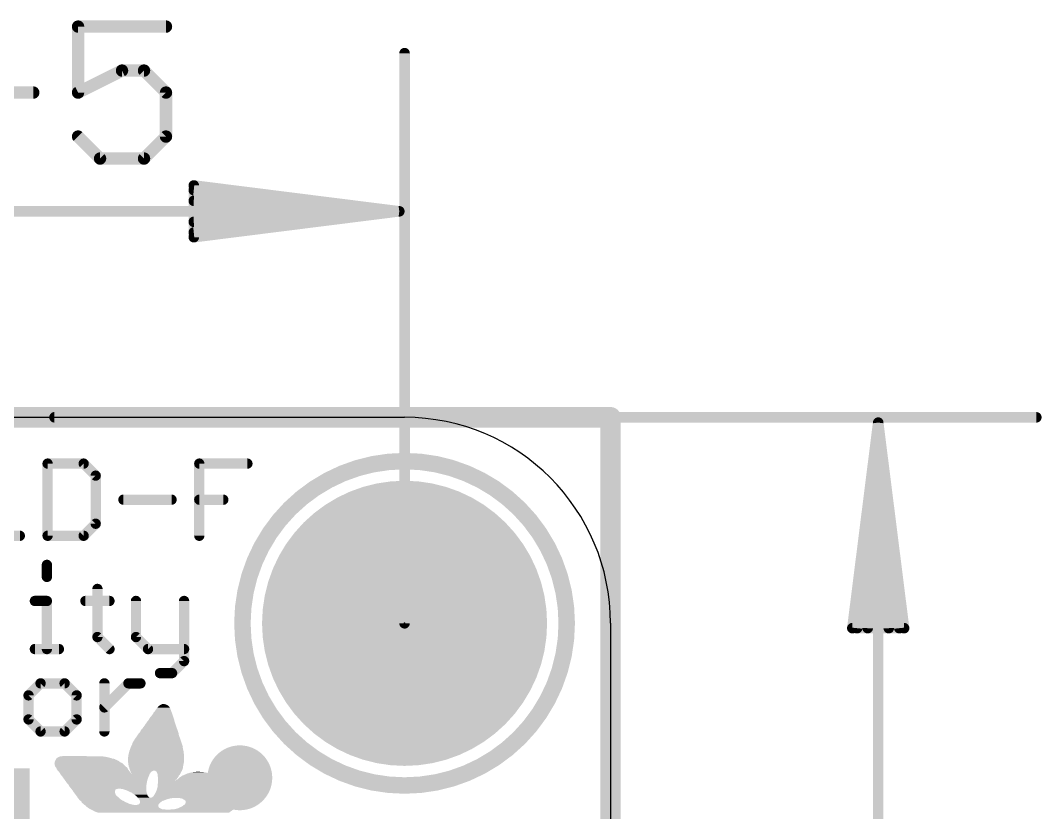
# Model space of a CAD drawing. Extents: x -4.8 to 21.8, y -5.6 to 26.6.
# Drawn here: x 9.23 to 21.83, y 12.91 to 22.67 of the extents above; entities that cross this region are included whole.
import ezdxf

# ---------------------------------------------------------------- set-up
doc = ezdxf.new("R2010")
doc.units = 0
for name, color, linetype in [('1', 12, 'CONTINUOUS'), ('16', 132, 'CONTINUOUS'), ('17', 110, 'CONTINUOUS'), ('18', 110, 'CONTINUOUS'), ('20', 53, 'CONTINUOUS'), ('21', 40, 'CONTINUOUS'), ('23', 40, 'CONTINUOUS'), ('47', 253, 'CONTINUOUS')]:
    doc.layers.add(name, color=color, linetype=linetype)

# ---------------------------------------------------------------- blocks, each defined once
blk = doc.blocks.new('RECT')
blk.add_solid([(-0.5, -0.5), (0.5, -0.5), (-0.5, 0.5), (0.5, 0.5)])
blk = doc.blocks.new('ROUNDP')
at = {"const_width": 0.5}
blk.add_lwpolyline([(0, -0.25, 1), (0, 0.25, 1), (0, -0.25)], format="xyb", dxfattribs=at)
blk = doc.blocks.new('ROUNDV')
at = {"const_width": 0.5}
blk.add_lwpolyline([(0, -0.25, 1), (0, 0.25, 1), (0, -0.25)], format="xyb", dxfattribs=at)

msp = doc.modelspace()

# ---------------------------------------------------------------- linework, layer by layer
at = {"layer": '1', "const_width": 0.254}
for points in [[(0, 17.78), (16.51, 17.78)], [(16.51, 17.78), (16.51, 0)]]:
    msp.add_lwpolyline(points, dxfattribs=at)
at = {"layer": '1', "const_width": 0.127}
for points in [[(16.5735, 17.78, 1), (16.4465, 17.78)], [(16.51, 17.7165, 1), (16.51, 17.8435)]]:
    msp.add_lwpolyline(points, format="xyb", dxfattribs=at)
at = {"layer": '16', "const_width": 0.254}
for points in [[(0, 17.78), (16.51, 17.78)], [(16.51, 17.78), (16.51, 0)]]:
    msp.add_lwpolyline(points, dxfattribs=at)
at = {"layer": '16', "const_width": 0.127}
for points in [[(16.5735, 17.78, 1), (16.4465, 17.78)], [(16.51, 17.7165, 1), (16.51, 17.8435)]]:
    msp.add_lwpolyline(points, format="xyb", dxfattribs=at)
at = {"layer": '20'}
for p, q in [((2.54, 17.78), (13.97, 17.78)), ((16.51, 15.24), (16.51, 2.54))]:
    msp.add_line(p, q, dxfattribs=at)
msp.add_arc((13.97, 15.24), 2.54, 0, 90, dxfattribs=at)
at = {"layer": '21'}
for points, const_width in [([(9.5988, 17.2093, 1), (9.5353, 17.2093)], 0.0635), ([(9.5671, 17.241, 1), (9.5671, 17.1775)], 0.0635), ([(10.0344, 17.2317, 1), (9.9895, 17.1868)], 0.0635), ([(10.012, 17.1775, 1), (10.012, 17.241)], 0.0635), ([(11.4699, 17.2093, 1), (11.4064, 17.2093)], 0.0635), ([(11.4381, 17.241, 1), (11.4381, 17.1775)], 0.0635), ([(13.97, 13.24, 1), (13.97, 17.24, 1), (13.97, 13.24)], 0.2032), ([(12.0313, 17.1775, 1), (12.0313, 17.241)], 0.0635), ([(10.192, 17.061, 1), (10.1285, 17.061)], 0.0635), ([(10.1378, 17.0385, 1), (10.1827, 17.0834)], 0.0635), ([(10.5026, 16.7961, 1), (10.5026, 16.7326)], 0.0635), ([(11.0958, 16.7326, 1), (11.0958, 16.7961)], 0.0635), ([(11.4381, 16.7961, 1), (11.4381, 16.7326)], 0.0635), ([(11.7347, 16.7326, 1), (11.7347, 16.7961)], 0.0635), ([(10.1827, 16.4453, 1), (10.1378, 16.4902)], 0.0635), ([(9.2247, 16.2878, 1), (9.2247, 16.3513)], 0.0635), ([(9.5671, 16.3513, 1), (9.5671, 16.2878)], 0.0635), ([(9.9895, 16.342, 1), (10.0344, 16.297)], 0.0635), ([(10.012, 16.2878, 1), (10.012, 16.3513)], 0.0635), ([(10.1285, 16.4678, 1), (10.192, 16.4678)], 0.0635), ([(9.5353, 16.3195, 1), (9.5988, 16.3195)], 0.0635), ([(11.4064, 16.3195, 1), (11.4699, 16.3195)], 0.0635), ([(9.59, 15.9606, 1), (9.5265, 15.9606)], 0.0635), ([(9.5265, 15.8123, 1), (9.59, 15.8123)], 0.0635), ([(10.2137, 15.664, 1), (10.1502, 15.664)], 0.0635), ([(9.4099, 15.5474, 1), (9.4099, 15.4839)], 0.0635), ([(9.59, 15.5157, 1), (9.5265, 15.5157)], 0.0635), ([(9.5582, 15.4839, 1), (9.5582, 15.5474)], 0.0635), ([(10.0336, 15.5474, 1), (10.0336, 15.4839)], 0.0635), ([(10.3302, 15.4839, 1), (10.3302, 15.5474)], 0.0635), ([(10.689, 15.5157, 1), (10.6255, 15.5157)], 0.0635), ([(11.2822, 15.5157, 1), (11.2187, 15.5157)], 0.0635), ([(10.2044, 15.0932, 1), (10.1595, 15.0483)], 0.0635), ([(10.6797, 15.0932, 1), (10.6348, 15.0483)], 0.0635), ([(10.1502, 15.0708, 1), (10.2137, 15.0708)], 0.0635), ([(10.6255, 15.0708, 1), (10.689, 15.0708)], 0.0635), ([(9.4099, 14.9543, 1), (9.4099, 14.8908)], 0.0635), ([(9.5265, 14.9225, 1), (9.59, 14.9225)], 0.0635), ([(9.7065, 14.8908, 1), (9.7065, 14.9543)], 0.0635), ([(10.3077, 14.9, 1), (10.3527, 14.945)], 0.0635), ([(10.8056, 14.9543, 1), (10.8056, 14.8908)], 0.0635), ([(10.7831, 14.9, 1), (10.828, 14.945)], 0.0635), ([(11.2505, 14.8908, 1), (11.2505, 14.9543)], 0.0635), ([(11.2187, 14.7742, 1), (11.2822, 14.7742)], 0.0635), ([(11.2729, 14.7518, 1), (11.228, 14.7967)], 0.0635), ([(10.9539, 14.6577, 1), (10.9539, 14.5942)], 0.0635), ([(11.0797, 14.6484, 1), (11.1246, 14.6035)], 0.0635), ([(11.1022, 14.5942, 1), (11.1022, 14.6577)], 0.0635), ([(9.4803, 14.5314, 1), (9.4803, 14.4679)], 0.0635), ([(9.5027, 14.4772, 1), (9.4578, 14.5221)], 0.0635), ([(9.7993, 14.5221, 1), (9.7544, 14.4772)], 0.0635), ([(9.7769, 14.4679, 1), (9.7769, 14.5314)], 0.0635), ([(10.2992, 14.4997, 1), (10.2357, 14.4997)], 0.0635), ([(10.5641, 14.5314, 1), (10.5641, 14.4679)], 0.0635), ([(10.5865, 14.4772, 1), (10.5416, 14.5221)], 0.0635), ([(10.7124, 14.4679, 1), (10.7124, 14.5314)], 0.0635), ([(9.3637, 14.3514, 1), (9.3002, 14.3514)], 0.0635), ([(9.3095, 14.3738, 1), (9.3544, 14.3289)], 0.0635), ([(9.9569, 14.3514, 1), (9.8934, 14.3514)], 0.0635), ([(9.9027, 14.3289, 1), (9.9476, 14.3738)], 0.0635), ([(10.245, 14.2255, 1), (10.2899, 14.1806)], 0.0635), ([(9.3544, 14.0772, 1), (9.3095, 14.0323)], 0.0635), ([(9.9476, 14.0323, 1), (9.9027, 14.0772)], 0.0635), ([(9.3002, 14.0548, 1), (9.3637, 14.0548)], 0.0635), ([(9.8934, 14.0548, 1), (9.9569, 14.0548)], 0.0635), ([(9.4803, 13.9383, 1), (9.4803, 13.8748)], 0.0635), ([(9.4578, 13.884, 1), (9.5027, 13.929)], 0.0635), ([(9.7544, 13.929, 1), (9.7993, 13.884)], 0.0635), ([(9.7769, 13.8748, 1), (9.7769, 13.9383)], 0.0635), ([(10.2357, 13.9065, 1), (10.2992, 13.9065)], 0.0635)]:
    msp.add_lwpolyline(points, format="xyb", dxfattribs=dict(at, const_width=const_width))
at = {"layer": '21', "const_width": 0.127}
for points in [[(9.5671, 17.2093), (9.5671, 16.3195)], [(10.012, 17.2093), (9.5671, 17.2093)], [(10.1603, 17.061), (10.012, 17.2093)], [(11.4381, 16.3195), (11.4381, 17.2093)], [(11.4381, 17.2093), (12.0313, 17.2093)], [(10.1603, 16.4678), (10.1603, 17.061)], [(10.5026, 16.7644), (11.0958, 16.7644)], [(11.4381, 16.7644), (11.7347, 16.7644)], [(10.012, 16.3195), (10.1603, 16.4678)], [(8.6316, 16.3195), (9.2247, 16.3195)], [(9.5671, 16.3195), (10.012, 16.3195)], [(9.5582, 15.9606), (9.5582, 15.8123)], [(10.1819, 15.664), (10.1819, 15.0708)], [(9.4099, 15.5157), (9.5582, 15.5157)], [(9.5582, 15.5157), (9.5582, 14.9225)], [(10.0336, 15.5157), (10.3302, 15.5157)], [(10.6573, 15.5157), (10.6573, 15.0708)], [(11.2505, 15.5157), (11.2505, 14.7742)], [(10.1819, 15.0708), (10.3302, 14.9225)], [(10.6573, 15.0708), (10.8056, 14.9225)], [(9.4099, 14.9225), (9.7065, 14.9225)], [(10.8056, 14.9225), (11.2505, 14.9225)], [(11.2505, 14.7742), (11.1022, 14.6259)], [(11.1022, 14.6259), (10.9539, 14.6259)], [(9.4803, 14.4997), (9.332, 14.3514)], [(9.7769, 14.4997), (9.4803, 14.4997)], [(9.9252, 14.3514), (9.7769, 14.4997)], [(10.2675, 13.9065), (10.2675, 14.4997)], [(10.2675, 14.2031), (10.5641, 14.4997)], [(10.5641, 14.4997), (10.7124, 14.4997)], [(9.332, 14.3514), (9.332, 14.0548)], [(9.9252, 14.0548), (9.9252, 14.3514)], [(9.332, 14.0548), (9.4803, 13.9065)], [(9.7769, 13.9065), (9.9252, 14.0548)], [(9.4803, 13.9065), (9.7769, 13.9065)]]:
    msp.add_lwpolyline(points, dxfattribs=at)
at = {"layer": '23'}
msp.add_point((13.97, 15.24), dxfattribs=at)
at = {"layer": '47'}
for points, const_width in [([(11.0274, 22.5977), (9.9427, 22.5977)], 0.1524), ([(9.9427, 22.5977), (9.9427, 21.7842)], 0.1524), ([(13.97, 15.24), (13.97, 22.27)], 0.13), ([(9.9427, 21.7842), (10.485, 22.0554)], 0.1524), ([(10.485, 22.0554), (10.7562, 22.0554)], 0.1524), ([(10.7562, 22.0554), (11.0274, 21.7842)], 0.1524), ([(8.3055, 21.7842), (9.3902, 21.7842)], 0.1524), ([(11.0274, 21.7842), (11.0274, 21.2419)], 0.1524), ([(10.2139, 20.9707), (9.9427, 21.2419)], 0.1524), ([(11.0274, 21.2419), (10.7562, 20.9707)], 0.1524), ([(10.7562, 20.9707), (10.2139, 20.9707)], 0.1524), ([(13.905, 20.32), (11.37, 20.6392)], 0.13), ([(11.37, 20.6392), (11.37, 20.0008)], 0.13), ([(13.905, 20.32), (11.37, 20.58)], 0.13), ([(13.905, 20.32), (11.37, 20.45)], 0.13), ([(2.605, 20.32), (13.905, 20.32)], 0.13), ([(11.37, 20.0008), (13.905, 20.32)], 0.13), ([(11.37, 20.19), (13.905, 20.32)], 0.13), ([(11.37, 20.06), (13.905, 20.32)], 0.13), ([(9.652, 17.78), (21.762, 17.78)], 0.13), ([(19.812, 17.715), (19.4928, 15.18)], 0.13), ([(19.812, 17.715), (19.552, 15.18)], 0.13), ([(19.812, 17.715), (19.682, 15.18)], 0.13), ([(19.812, 17.715), (19.812, 0.065)], 0.13), ([(20.1312, 15.18), (19.812, 17.715)], 0.13), ([(19.942, 15.18), (19.812, 17.715)], 0.13), ([(20.072, 15.18), (19.812, 17.715)], 0.13), ([(19.4928, 15.18), (20.1312, 15.18)], 0.13)]:
    msp.add_lwpolyline(points, dxfattribs=dict(at, const_width=const_width))
for points, const_width in [([(9.9427, 22.6358, 1), (9.9427, 22.5596)], 0.0762), ([(9.9808, 22.5977, 1), (9.9046, 22.5977)], 0.0762), ([(11.0274, 22.5596, 1), (11.0274, 22.6358)], 0.0762), ([(14.0025, 22.27, 1), (13.9375, 22.27)], 0.065), ([(10.485, 22.0935, 1), (10.485, 22.0173)], 0.0762), ([(10.5021, 22.0213, 1), (10.468, 22.0894)], 0.0762), ([(10.7831, 22.0823, 1), (10.7293, 22.0284)], 0.0762), ([(10.7562, 22.0173, 1), (10.7562, 22.0935)], 0.0762), ([(9.3902, 21.7461, 1), (9.3902, 21.8223)], 0.0762), ([(9.9257, 21.8183, 1), (9.9597, 21.7501)], 0.0762), ([(9.9046, 21.7842, 1), (9.9808, 21.7842)], 0.0762), ([(11.0655, 21.7842, 1), (10.9893, 21.7842)], 0.0762), ([(11.0004, 21.7573, 1), (11.0543, 21.8111)], 0.0762), ([(9.9696, 21.2688, 1), (9.9158, 21.2149)], 0.0762), ([(11.0543, 21.2149, 1), (11.0004, 21.2688)], 0.0762), ([(10.9893, 21.2419, 1), (11.0655, 21.2419)], 0.0762), ([(10.2139, 21.0088, 1), (10.2139, 20.9326)], 0.0762), ([(10.1869, 20.9438, 1), (10.2408, 20.9976)], 0.0762), ([(10.7293, 20.9976, 1), (10.7831, 20.9438)], 0.0762), ([(10.7562, 20.9326, 1), (10.7562, 21.0088)], 0.0762), ([(11.3741, 20.6715, 1), (11.3659, 20.607)], 0.065), ([(11.4025, 20.6392, 1), (11.3375, 20.6392)], 0.065), ([(11.3733, 20.6123, 1), (11.3667, 20.5477)], 0.065), ([(11.3717, 20.4825, 1), (11.3683, 20.4175)], 0.065), ([(13.9091, 20.2878, 1), (13.9009, 20.3522)], 0.065), ([(13.9009, 20.2878, 1), (13.9091, 20.3522)], 0.065), ([(13.9083, 20.2877, 1), (13.9017, 20.3523)], 0.065), ([(13.9017, 20.2877, 1), (13.9083, 20.3523)], 0.065), ([(13.9033, 20.2875, 1), (13.9067, 20.3525)], 0.065), ([(13.9067, 20.2875, 1), (13.9033, 20.3525)], 0.065), ([(13.905, 20.2875, 1), (13.905, 20.3525)], 0.065), ([(11.3683, 20.2225, 1), (11.3717, 20.1575)], 0.065), ([(11.3667, 20.0923, 1), (11.3733, 20.0277)], 0.065), ([(11.3659, 20.033, 1), (11.3741, 19.9685)], 0.065), ([(11.3375, 20.0008, 1), (11.4025, 20.0008)], 0.065), ([(9.652, 17.8125, 1), (9.652, 17.7475)], 0.065), ([(19.8445, 17.715, 1), (19.7795, 17.715)], 0.065), ([(19.8442, 17.7191, 1), (19.7798, 17.7109)], 0.065), ([(19.8445, 17.7133, 1), (19.7795, 17.7167)], 0.065), ([(19.8445, 17.7167, 1), (19.7795, 17.7133)], 0.065), ([(19.8443, 17.7183, 1), (19.7797, 17.7117)], 0.065), ([(19.8443, 17.7117, 1), (19.7797, 17.7183)], 0.065), ([(19.8442, 17.7109, 1), (19.7798, 17.7191)], 0.065), ([(21.762, 17.7475, 1), (21.762, 17.8125)], 0.065), ([(13.9375, 15.24, 1), (14.0025, 15.24)], 0.065), ([(19.4928, 15.2125, 1), (19.4928, 15.1475)], 0.065), ([(20.1312, 15.1475, 1), (20.1312, 15.2125)], 0.065), ([(19.4605, 15.1841, 1), (19.525, 15.1759)], 0.065), ([(19.5197, 15.1833, 1), (19.5843, 15.1767)], 0.065), ([(19.6495, 15.1817, 1), (19.7145, 15.1783)], 0.065), ([(19.9095, 15.1783, 1), (19.9745, 15.1817)], 0.065), ([(20.0397, 15.1767, 1), (20.1043, 15.1833)], 0.065), ([(20.099, 15.1759, 1), (20.1635, 15.1841)], 0.065)]:
    msp.add_lwpolyline(points, format="xyb", dxfattribs=dict(at, const_width=const_width))

# ---------------------------------------------------------------- block references
at = {"layer": '1', "xscale": 1.3, "yscale": 1.5, "rotation": 180}
msp.add_blockref('RECT', (8.697, 12.7), dxfattribs=at)
at = {"layer": '17', "xscale": 3.516, "yscale": 3.516}
msp.add_blockref('ROUNDP', (13.97, 15.24), dxfattribs=at)
msp.add_blockref('ROUNDP', (13.97, 15.24), dxfattribs=at)
at = {"layer": '18', "xscale": 0.8001, "yscale": 0.8001}
msp.add_blockref('ROUNDV', (11.938, 13.335), dxfattribs=at)
msp.add_blockref('ROUNDV', (11.938, 13.335), dxfattribs=at)
at = {"layer": '21'}
for p, xscale, yscale in [((10.9988, 14.2342), 0.0762, 0.0038), ((10.9989, 14.238), 0.0609, 0.0038), ((10.9951, 14.2418), 0.0305, 0.0038), ((10.9817, 14.1084), 0.2552, 0.0038), ((10.9836, 14.1122), 0.2514, 0.0038), ((10.9836, 14.1199), 0.2438, 0.0038), ((10.9836, 14.1161), 0.2438, 0.0039), ((10.9855, 14.1237), 0.24, 0.0038), ((10.9855, 14.1275), 0.2324, 0.0038), ((10.9874, 14.1351), 0.2286, 0.0038), ((10.9874, 14.1313), 0.2286, 0.0038), ((10.9874, 14.1389), 0.221, 0.0038), ((10.9893, 14.1465), 0.2172, 0.0038), ((10.9893, 14.1427), 0.2172, 0.0038), ((10.9893, 14.1503), 0.2096, 0.0038), ((10.9912, 14.1542), 0.2058, 0.0039), ((10.9931, 14.158), 0.2019, 0.0038), ((10.9913, 14.1618), 0.1981, 0.0038), ((10.9931, 14.1656), 0.1943, 0.0038), ((10.9931, 14.1732), 0.1867, 0.0038), ((10.9951, 14.1694), 0.1905, 0.0038), ((10.9951, 14.177), 0.1829, 0.0038), ((10.9951, 14.1808), 0.1753, 0.0038), ((10.997, 14.1884), 0.1715, 0.0038), ((10.997, 14.1846), 0.1715, 0.0038), ((10.9969, 14.1923), 0.1638, 0.0039), ((10.9988, 14.1961), 0.16, 0.0038), ((10.9988, 14.1999), 0.1524, 0.0038), ((10.9988, 14.2075), 0.1448, 0.0038), ((10.9988, 14.2037), 0.1448, 0.0038), ((10.9989, 14.2113), 0.1371, 0.0038), ((10.9989, 14.2151), 0.1295, 0.0038), ((10.9989, 14.2189), 0.1219, 0.0038), ((10.9989, 14.2227), 0.1143, 0.0038), ((11.0008, 14.2265), 0.1029, 0.0038), ((10.9989, 14.2304), 0.0915, 0.0039), ((10.9569, 13.9789), 0.3886, 0.0038), ((10.9569, 13.9865), 0.381, 0.0038), ((10.9569, 13.9827), 0.381, 0.0038), ((10.9588, 13.9903), 0.3772, 0.0038), ((10.9588, 13.9979), 0.3696, 0.0038), ((10.9607, 13.9941), 0.3734, 0.0038), ((10.9608, 14.0018), 0.3657, 0.0039), ((10.9627, 14.0056), 0.3619, 0.0038), ((10.9627, 14.0132), 0.3543, 0.0038), ((10.9627, 14.0094), 0.3543, 0.0038), ((10.9646, 14.017), 0.3505, 0.0038), ((10.9646, 14.0246), 0.3429, 0.0038), ((10.9646, 14.0208), 0.3429, 0.0038), ((10.9665, 14.0284), 0.3391, 0.0038), ((10.9665, 14.0322), 0.3315, 0.0038), ((10.9684, 14.0399), 0.3277, 0.0039), ((10.9684, 14.036), 0.3277, 0.0038), ((10.9684, 14.0437), 0.3201, 0.0038), ((10.9703, 14.0513), 0.3163, 0.0038), ((10.9703, 14.0475), 0.3163, 0.0038), ((10.9703, 14.0551), 0.3086, 0.0038), ((10.9722, 14.0589), 0.3048, 0.0038), ((10.9722, 14.0665), 0.2972, 0.0038), ((10.9741, 14.0627), 0.301, 0.0038), ((10.9741, 14.0703), 0.2934, 0.0038), ((10.976, 14.0741), 0.2896, 0.0038), ((10.9741, 14.078), 0.2857, 0.0039), ((10.976, 14.0818), 0.2819, 0.0038), ((10.9779, 14.0856), 0.2781, 0.0038), ((10.9779, 14.0932), 0.2705, 0.0038), ((10.9779, 14.0894), 0.2705, 0.0038), ((10.9798, 14.097), 0.2667, 0.0038), ((10.9798, 14.1046), 0.2591, 0.0038), ((10.9817, 14.1008), 0.2629, 0.0038), ((10.9303, 13.8532), 0.5181, 0.0038), ((10.9322, 13.857), 0.5143, 0.0038), ((10.9322, 13.8646), 0.5067, 0.0038), ((10.9341, 13.8608), 0.5105, 0.0038), ((10.9341, 13.8684), 0.5029, 0.0038), ((10.9341, 13.876), 0.4953, 0.0038), ((10.936, 13.8722), 0.4991, 0.0038), ((10.936, 13.8798), 0.4915, 0.0038), ((10.9379, 13.8836), 0.4877, 0.0038), ((10.9379, 13.8913), 0.4801, 0.0038), ((10.9379, 13.8875), 0.4801, 0.0039), ((10.9398, 13.8951), 0.4762, 0.0038), ((10.9398, 13.9027), 0.4686, 0.0038), ((10.9417, 13.8989), 0.4724, 0.0038), ((10.9417, 13.9065), 0.4648, 0.0038), ((10.9436, 13.9103), 0.461, 0.0038), ((10.9436, 13.9179), 0.4534, 0.0038), ((10.9436, 13.9141), 0.4534, 0.0038), ((10.9455, 13.9217), 0.4496, 0.0038), ((10.9455, 13.9294), 0.442, 0.0038), ((10.9455, 13.9256), 0.442, 0.0039), ((10.9474, 13.9332), 0.4382, 0.0038), ((10.9474, 13.937), 0.4306, 0.0038), ((10.9493, 13.9446), 0.4268, 0.0038), ((10.9493, 13.9408), 0.4268, 0.0038), ((10.9494, 13.9484), 0.4191, 0.0038), ((10.9512, 13.956), 0.4153, 0.0038), ((10.9512, 13.9522), 0.4153, 0.0038), ((10.9512, 13.9598), 0.4076, 0.0038), ((10.9531, 13.9637), 0.4038, 0.0039), ((10.9531, 13.9713), 0.3962, 0.0038), ((10.955, 13.9675), 0.4, 0.0038), ((10.955, 13.9751), 0.3924, 0.0038), ((10.915, 13.7312), 0.6324, 0.0038), ((10.915, 13.7274), 0.6324, 0.0038), ((10.915, 13.7389), 0.6248, 0.0038), ((10.915, 13.7351), 0.6248, 0.0039), ((10.915, 13.7465), 0.6172, 0.0038), ((10.9169, 13.7427), 0.621, 0.0038), ((10.9169, 13.7541), 0.6134, 0.0038), ((10.9169, 13.7503), 0.6134, 0.0038), ((10.9169, 13.7617), 0.6058, 0.0038), ((10.9169, 13.7579), 0.6058, 0.0038), ((10.9169, 13.7693), 0.5982, 0.0038), ((10.9188, 13.7655), 0.602, 0.0038), ((10.9188, 13.777), 0.5944, 0.0038), ((10.9188, 13.7732), 0.5944, 0.0039), ((10.9189, 13.7846), 0.5867, 0.0038), ((10.9189, 13.7808), 0.5867, 0.0038), ((10.9207, 13.7922), 0.5829, 0.0038), ((10.9207, 13.7884), 0.5829, 0.0038), ((10.9207, 13.796), 0.5753, 0.0038), ((10.9227, 13.8036), 0.5715, 0.0038), ((10.9227, 13.7998), 0.5715, 0.0038), ((10.9227, 13.8113), 0.5639, 0.0039), ((10.9227, 13.8074), 0.5639, 0.0038), ((10.9245, 13.8151), 0.5601, 0.0038), ((10.9245, 13.8227), 0.5525, 0.0038), ((10.9245, 13.8189), 0.5525, 0.0038), ((10.9265, 13.8265), 0.5487, 0.0038), ((10.9265, 13.8341), 0.5411, 0.0038), ((10.9265, 13.8303), 0.5411, 0.0038), ((10.9284, 13.8379), 0.5373, 0.0038), ((10.9284, 13.8417), 0.5295, 0.0038), ((10.9303, 13.8494), 0.5257, 0.0039), ((10.9303, 13.8455), 0.5257, 0.0038), ((9.8997, 13.6017), 0.3009, 0.0038), ((10.9074, 13.6169), 0.6858, 0.0038), ((10.9074, 13.6131), 0.6858, 0.0038), ((10.9074, 13.6093), 0.6858, 0.0038), ((10.9074, 13.6055), 0.6858, 0.0038), ((10.9074, 13.6017), 0.6858, 0.0038), ((10.9074, 13.636), 0.6782, 0.0038), ((10.9093, 13.6322), 0.682, 0.0038), ((10.9093, 13.6284), 0.682, 0.0038), ((10.9093, 13.6246), 0.682, 0.0038), ((10.9093, 13.6208), 0.682, 0.0039), ((10.9093, 13.6512), 0.6744, 0.0038), ((10.9093, 13.6474), 0.6744, 0.0038), ((10.9093, 13.6436), 0.6744, 0.0038), ((10.9093, 13.6398), 0.6744, 0.0038), ((10.9093, 13.6665), 0.6668, 0.0038), ((10.9112, 13.6627), 0.6706, 0.0038), ((10.9112, 13.6589), 0.6706, 0.0039), ((10.9112, 13.655), 0.6706, 0.0038), ((10.9112, 13.6779), 0.663, 0.0038), ((10.9112, 13.6741), 0.663, 0.0038), ((10.9112, 13.6703), 0.663, 0.0038), ((10.9112, 13.6893), 0.6554, 0.0038), ((10.9112, 13.6855), 0.6554, 0.0038), ((10.9131, 13.6817), 0.6592, 0.0038), ((10.9131, 13.7008), 0.6515, 0.0038), ((10.9131, 13.697), 0.6515, 0.0039), ((10.9131, 13.6931), 0.6515, 0.0038), ((10.9131, 13.7122), 0.6439, 0.0038), ((10.9131, 13.7084), 0.6439, 0.0038), ((10.9131, 13.7046), 0.6439, 0.0038), ((10.9131, 13.7198), 0.6362, 0.0038), ((10.9151, 13.716), 0.6401, 0.0038), ((10.915, 13.7236), 0.6324, 0.0038), ((10.0711, 13.5103), 0.842, 0.0038), ((10.0654, 13.5217), 0.823, 0.0038), ((10.0673, 13.5179), 0.8268, 0.0038), ((10.0711, 13.5141), 0.8344, 0.0038), ((10.0749, 13.5065), 0.842, 0.0039), ((10.0768, 13.5026), 0.8458, 0.0038), ((10.0806, 13.4988), 0.8534, 0.0038), ((10.0559, 13.5331), 0.8039, 0.0038), ((10.0597, 13.5293), 0.8115, 0.0038), ((10.0616, 13.5255), 0.8153, 0.0038), ((10.0826, 13.495), 0.8573, 0.0038), ((10.0845, 13.4912), 0.8611, 0.0038), ((10.0521, 13.5407), 0.7887, 0.0038), ((10.054, 13.5369), 0.7925, 0.0038), ((10.0883, 13.4874), 0.8611, 0.0038), ((10.0902, 13.4836), 0.8649, 0.0038), ((10.0921, 13.4798), 0.8687, 0.0038), ((10.0425, 13.5522), 0.762, 0.0038), ((10.0463, 13.5484), 0.7696, 0.0038), ((10.0502, 13.5446), 0.7773, 0.0039), ((10.0959, 13.476), 0.8687, 0.0038), ((10.0406, 13.556), 0.7506, 0.0038), ((10.033, 13.5636), 0.7278, 0.0038), ((10.0368, 13.5598), 0.7354, 0.0038), ((10.0292, 13.5674), 0.7124, 0.0038), ((10.0197, 13.575), 0.6858, 0.0038), ((10.0254, 13.5712), 0.6972, 0.0038), ((10.0159, 13.5788), 0.6705, 0.0038), ((10.0121, 13.5827), 0.6477, 0.0039), ((10.0064, 13.5865), 0.6287, 0.0038), ((10.0025, 13.5903), 0.6058, 0.0038), ((9.9949, 13.5941), 0.5754, 0.0038), ((9.9873, 13.5979), 0.5372, 0.0038), ((10.9055, 13.5903), 0.6896, 0.0038), ((10.9055, 13.5865), 0.6896, 0.0038), ((10.9055, 13.5827), 0.6896, 0.0039), ((10.9055, 13.5788), 0.6896, 0.0038), ((10.9055, 13.575), 0.6896, 0.0038), ((10.9055, 13.5712), 0.6896, 0.0038), ((10.9055, 13.5674), 0.6896, 0.0038), ((10.9055, 13.5636), 0.6896, 0.0038), ((10.9055, 13.5598), 0.6896, 0.0038), ((10.9055, 13.556), 0.6896, 0.0038), ((10.9055, 13.5522), 0.6896, 0.0038), ((10.9055, 13.5484), 0.6896, 0.0038), ((10.9055, 13.5446), 0.6896, 0.0039), ((10.9055, 13.5407), 0.6896, 0.0038), ((10.9055, 13.5369), 0.6896, 0.0038), ((10.9055, 13.5331), 0.6896, 0.0038), ((10.9055, 13.5293), 0.6896, 0.0038), ((10.9055, 13.5255), 0.6896, 0.0038), ((10.9036, 13.5217), 0.6858, 0.0038), ((10.9074, 13.5979), 0.6858, 0.0038), ((10.9074, 13.5941), 0.6858, 0.0038), ((10.9055, 13.5179), 0.682, 0.0038), ((10.9055, 13.5141), 0.682, 0.0038), ((10.9055, 13.5103), 0.682, 0.0038), ((10.9055, 13.5065), 0.682, 0.0039), ((10.9055, 13.5026), 0.682, 0.0038), ((10.9036, 13.4988), 0.6782, 0.0038), ((10.9036, 13.495), 0.6782, 0.0038), ((10.9055, 13.4912), 0.6744, 0.0038), ((10.9055, 13.4874), 0.6744, 0.0038), ((10.9055, 13.4836), 0.6744, 0.0038), ((10.9036, 13.4798), 0.6706, 0.0038), ((10.9036, 13.476), 0.6706, 0.0038), ((10.0978, 13.4722), 0.8725, 0.0038), ((10.1016, 13.4684), 0.8725, 0.0039), ((10.1035, 13.4645), 0.8763, 0.0038), ((10.1073, 13.4607), 0.8763, 0.0038), ((10.1112, 13.4569), 0.8763, 0.0038), ((10.1112, 13.4531), 0.8763, 0.0038), ((10.115, 13.4493), 0.8763, 0.0038), ((10.1188, 13.4455), 0.8763, 0.0038), ((10.1207, 13.4417), 0.8801, 0.0038), ((10.1226, 13.4379), 0.8763, 0.0038), ((10.1264, 13.4341), 0.8763, 0.0038), ((10.1283, 13.4303), 0.8801, 0.0039), ((10.1321, 13.4264), 0.8801, 0.0038), ((10.134, 13.4226), 0.8763, 0.0038), ((10.1396, 13.415), 0.8801, 0.0038), ((10.1378, 13.4188), 0.8763, 0.0038), ((10.1416, 13.4112), 0.8763, 0.0038), ((10.1454, 13.4074), 0.8763, 0.0038), ((10.1493, 13.4036), 0.8763, 0.0038), ((10.1493, 13.3998), 0.8763, 0.0038), ((10.1531, 13.396), 0.8763, 0.0038), ((10.1569, 13.3922), 0.8763, 0.0039), ((10.1569, 13.3883), 0.8763, 0.0038), ((10.1607, 13.3845), 0.8763, 0.0038), ((10.2769, 13.3807), 1.1011, 0.0038), ((10.2769, 13.3769), 1.0935, 0.0038), ((10.2769, 13.3731), 1.0935, 0.0038), ((10.2769, 13.3693), 1.0859, 0.0038), ((10.2788, 13.3655), 1.0821, 0.0038), ((10.2788, 13.3617), 1.0745, 0.0038), ((10.2788, 13.3579), 1.0745, 0.0038), ((10.2787, 13.3541), 1.0668, 0.0039), ((10.2806, 13.3502), 1.0629, 0.0038), ((10.9055, 13.4722), 0.6668, 0.0038), ((10.9055, 13.4684), 0.6668, 0.0039), ((10.9036, 13.4645), 0.663, 0.0038), ((10.9055, 13.4607), 0.6592, 0.0038), ((10.9055, 13.4569), 0.6592, 0.0038), ((10.9055, 13.4531), 0.6592, 0.0038), ((10.9036, 13.4493), 0.6553, 0.0038), ((10.9055, 13.4455), 0.6515, 0.0038), ((10.9055, 13.4417), 0.6515, 0.0038), ((10.9036, 13.4379), 0.6477, 0.0038), ((10.9055, 13.4341), 0.6439, 0.0038), ((10.9036, 13.4303), 0.6401, 0.0039), ((10.9036, 13.4264), 0.6401, 0.0038), ((10.7264, 13.4226), 0.2781, 0.0038), ((10.7226, 13.4188), 0.2705, 0.0038), ((10.7226, 13.415), 0.2629, 0.0038), ((10.7207, 13.4112), 0.259, 0.0038), ((10.7188, 13.4074), 0.2552, 0.0038), ((10.7188, 13.4036), 0.2476, 0.0038), ((10.7169, 13.3998), 0.2438, 0.0038), ((10.715, 13.396), 0.24, 0.0038), ((10.7169, 13.3922), 0.2362, 0.0039), ((10.715, 13.3883), 0.2324, 0.0038), ((10.715, 13.3845), 0.2248, 0.0038), ((11.0598, 13.4226), 0.3276, 0.0038), ((11.0598, 13.4188), 0.32, 0.0038), ((11.0617, 13.415), 0.3162, 0.0038), ((11.0617, 13.4112), 0.3086, 0.0038), ((11.0636, 13.4074), 0.3048, 0.0038), ((11.0617, 13.4036), 0.301, 0.0038), ((11.0636, 13.3998), 0.2972, 0.0038), ((11.0617, 13.396), 0.2934, 0.0038), ((11.0636, 13.3922), 0.2896, 0.0039), ((11.0617, 13.3883), 0.2858, 0.0038), ((11.0617, 13.3845), 0.2858, 0.0038), ((11.0617, 13.3807), 0.2782, 0.0038), ((11.0617, 13.3769), 0.2782, 0.0038), ((11.0598, 13.3731), 0.2744, 0.0038), ((11.0598, 13.3693), 0.2667, 0.0038), ((11.0598, 13.3655), 0.2667, 0.0038), ((11.056, 13.3579), 0.2591, 0.0038), ((11.056, 13.3541), 0.2591, 0.0039), ((11.0579, 13.3617), 0.2629, 0.0038), ((11.0541, 13.3502), 0.2553, 0.0038), ((11.4503, 13.3502), 0.4762, 0.0038), ((11.4484, 13.3541), 0.4572, 0.0039), ((11.4446, 13.3579), 0.442, 0.0038), ((11.4427, 13.3617), 0.423, 0.0038), ((11.4408, 13.3655), 0.4038, 0.0038), ((11.4389, 13.3693), 0.3848, 0.0038), ((11.4351, 13.3731), 0.362, 0.0038), ((11.4332, 13.3769), 0.3429, 0.0038), ((11.4332, 13.3807), 0.32, 0.0038), ((11.4313, 13.3845), 0.301, 0.0038), ((11.4313, 13.3883), 0.2781, 0.0038), ((11.4313, 13.3922), 0.2477, 0.0039), ((11.4275, 13.396), 0.2171, 0.0038), ((11.4275, 13.3998), 0.1791, 0.0038), ((11.4256, 13.4036), 0.1295, 0.0038), ((11.4237, 13.4074), 0.0495, 0.0038), ((10.2826, 13.3464), 1.0591, 0.0038), ((10.2806, 13.3426), 1.0553, 0.0038), ((10.2826, 13.3388), 1.0515, 0.0038), ((10.2826, 13.335), 1.0439, 0.0038), ((10.2826, 13.3312), 1.0439, 0.0038), ((10.2844, 13.3274), 1.0401, 0.0038), ((10.2844, 13.3236), 1.0325, 0.0038), ((10.2864, 13.3198), 1.0287, 0.0038), ((10.2864, 13.316), 1.0287, 0.0039), ((10.2882, 13.3121), 1.0249, 0.0038), ((10.2882, 13.3083), 1.0173, 0.0038), ((10.2902, 13.3045), 1.0135, 0.0038), ((10.2902, 13.3007), 1.0135, 0.0038), ((10.2921, 13.2969), 1.0096, 0.0038), ((10.2921, 13.2931), 1.002, 0.0038), ((10.294, 13.2893), 0.9982, 0.0038), ((10.294, 13.2855), 0.9982, 0.0038), ((10.2959, 13.2817), 0.9944, 0.0038), ((10.2978, 13.2779), 0.9906, 0.0039), ((10.2959, 13.274), 0.9868, 0.0038), ((10.2978, 13.2702), 0.983, 0.0038), ((10.2997, 13.2664), 0.9792, 0.0038), ((10.3016, 13.2626), 0.9754, 0.0038), ((10.3016, 13.2588), 0.9754, 0.0038), ((10.3035, 13.255), 0.9716, 0.0038), ((10.3054, 13.2512), 0.9678, 0.0038), ((10.3055, 13.2474), 0.9601, 0.0038), ((10.3055, 13.2436), 0.9601, 0.0038), ((10.3074, 13.2398), 0.9563, 0.0039), ((10.3093, 13.2359), 0.9525, 0.0038), ((10.3112, 13.2321), 0.9487, 0.0038), ((10.3112, 13.2283), 0.9487, 0.0038), ((10.3131, 13.2245), 0.9449, 0.0038), ((11.4808, 13.2359), 1.1164, 0.0038), ((11.4846, 13.2321), 1.124, 0.0038), ((11.4865, 13.2283), 1.1278, 0.0038), ((11.4903, 13.2245), 1.1354, 0.0038), ((11.4446, 13.2626), 1.0364, 0.0038), ((11.4503, 13.2588), 1.0478, 0.0038), ((11.4579, 13.255), 1.063, 0.0038), ((11.4637, 13.2512), 1.0745, 0.0038), ((11.4789, 13.2398), 1.1049, 0.0039), ((11.4694, 13.2474), 1.0859, 0.0038), ((11.4732, 13.2436), 1.0935, 0.0038), ((11.0541, 13.3464), 0.2476, 0.0038), ((11.0522, 13.3426), 0.2438, 0.0038), ((11.0522, 13.3388), 0.2438, 0.0038), ((11.0503, 13.335), 0.24, 0.0038), ((11.0484, 13.3312), 0.2362, 0.0038), ((11.0465, 13.3274), 0.2324, 0.0038), ((11.0465, 13.3236), 0.2324, 0.0038), ((11.0446, 13.3198), 0.2286, 0.0038), ((11.3989, 13.2931), 0.9372, 0.0038), ((11.4046, 13.2893), 0.9486, 0.0038), ((11.418, 13.2817), 0.9753, 0.0038), ((11.4294, 13.274), 0.9982, 0.0038), ((11.4351, 13.2702), 1.0096, 0.0038), ((11.4408, 13.2664), 1.021, 0.0038), ((11.0427, 13.316), 0.2247, 0.0039), ((11.0408, 13.3121), 0.2209, 0.0038), ((11.0389, 13.3083), 0.2171, 0.0038), ((11.0389, 13.3045), 0.2171, 0.0038), ((11.037, 13.3007), 0.2133, 0.0038), ((11.0351, 13.2969), 0.2095, 0.0038), ((11.4123, 13.2855), 0.9639, 0.0038), ((11.4237, 13.2779), 0.9867, 0.0039), ((11.4999, 13.2969), 0.7125, 0.0038), ((11.4961, 13.3007), 0.6973, 0.0038), ((11.4922, 13.3045), 0.682, 0.0038), ((11.4884, 13.3083), 0.6668, 0.0038), ((11.4866, 13.3121), 0.6477, 0.0038), ((11.4808, 13.316), 0.6286, 0.0039), ((11.477, 13.3198), 0.6134, 0.0038), ((11.4732, 13.3236), 0.5982, 0.0038), ((11.4713, 13.3274), 0.5791, 0.0038), ((11.4675, 13.3312), 0.5639, 0.0038), ((11.4637, 13.335), 0.5487, 0.0038), ((11.4618, 13.3388), 0.5295, 0.0038), ((11.4561, 13.3426), 0.5105, 0.0038), ((11.4542, 13.3464), 0.4915, 0.0038), ((10.3149, 13.2207), 0.9411, 0.0038), ((10.3169, 13.2169), 0.9373, 0.0038), ((10.3169, 13.2131), 0.9373, 0.0038), ((10.3187, 13.2093), 0.9335, 0.0038), ((10.3207, 13.2055), 0.9297, 0.0038), ((10.3207, 13.2017), 0.9297, 0.0039), ((10.1454, 13.1978), 0.5715, 0.0038), ((10.1397, 13.194), 0.5524, 0.0038), ((10.1378, 13.1902), 0.541, 0.0038), ((10.1359, 13.1864), 0.5372, 0.0038), ((10.1359, 13.1826), 0.5296, 0.0038), ((10.1378, 13.1788), 0.5258, 0.0038), ((10.1378, 13.175), 0.5182, 0.0038), ((10.1378, 13.1712), 0.5182, 0.0038), ((10.1397, 13.1674), 0.5144, 0.0038), ((10.1416, 13.1636), 0.5106, 0.0039), ((10.1435, 13.1597), 0.5068, 0.0038), ((10.1435, 13.1559), 0.5068, 0.0038), ((10.1454, 13.1521), 0.503, 0.0038), ((10.1473, 13.1483), 0.4992, 0.0038), ((10.1492, 13.1445), 0.503, 0.0038), ((10.1512, 13.1407), 0.4991, 0.0038), ((10.155, 13.1369), 0.4991, 0.0038), ((10.1569, 13.1331), 0.4953, 0.0038), ((10.1588, 13.1293), 0.4991, 0.0038), ((10.1626, 13.1255), 0.4991, 0.0039), ((10.1645, 13.1216), 0.4953, 0.0038), ((10.1683, 13.1178), 0.4953, 0.0038), ((10.1702, 13.114), 0.4991, 0.0038), ((10.1739, 13.1102), 0.4991, 0.0038), ((10.1777, 13.1064), 0.4991, 0.0038), ((10.1815, 13.1026), 0.4991, 0.0038), ((10.1835, 13.0988), 0.503, 0.0038), ((10.6293, 13.1978), 0.3124, 0.0038), ((10.6407, 13.194), 0.2896, 0.0038), ((10.6484, 13.1902), 0.2743, 0.0038), ((10.654, 13.1864), 0.2629, 0.0038), ((10.6598, 13.1826), 0.2515, 0.0038), ((10.6654, 13.1788), 0.2401, 0.0038), ((10.6693, 13.175), 0.2324, 0.0038), ((10.675, 13.1712), 0.221, 0.0038), ((10.6788, 13.1674), 0.2134, 0.0038), ((10.6845, 13.1636), 0.2096, 0.0039), ((10.6883, 13.1597), 0.2019, 0.0038), ((10.6921, 13.1559), 0.1943, 0.0038), ((10.6941, 13.1521), 0.1905, 0.0038), ((10.6979, 13.1483), 0.1829, 0.0038), ((10.7035, 13.1445), 0.1791, 0.0038), ((10.7055, 13.1407), 0.1753, 0.0038), ((10.7093, 13.1369), 0.1676, 0.0038), ((10.7112, 13.1331), 0.1638, 0.0038), ((10.7169, 13.1293), 0.16, 0.0038), ((10.7188, 13.1255), 0.1562, 0.0039), ((10.7207, 13.1216), 0.1524, 0.0038), ((10.7264, 13.1178), 0.1486, 0.0038), ((10.7283, 13.114), 0.1448, 0.0038), ((10.7321, 13.1102), 0.1448, 0.0038), ((10.736, 13.1064), 0.1447, 0.0038), ((10.7378, 13.1026), 0.1409, 0.0038), ((10.7416, 13.0988), 0.1409, 0.0038), ((11.4637, 13.0988), 1.2039, 0.0038), ((11.4675, 13.1026), 1.2039, 0.0038), ((11.4713, 13.1064), 1.204, 0.0038), ((11.4732, 13.1102), 1.2002, 0.0038), ((11.477, 13.114), 1.2002, 0.0038), ((11.4808, 13.1216), 1.2002, 0.0038), ((11.4808, 13.1178), 1.2002, 0.0038), ((11.4827, 13.1255), 1.1964, 0.0039), ((11.4865, 13.1331), 1.1964, 0.0038), ((11.4865, 13.1293), 1.1964, 0.0038), ((11.4885, 13.1407), 1.1925, 0.0038), ((11.4885, 13.1369), 1.1925, 0.0038), ((11.4923, 13.1483), 1.1925, 0.0038), ((11.4923, 13.1445), 1.1925, 0.0038), ((11.4942, 13.1559), 1.1887, 0.0038), ((11.4942, 13.1521), 1.1887, 0.0038), ((11.4942, 13.1674), 1.1811, 0.0038), ((11.4942, 13.1636), 1.1811, 0.0039), ((11.4961, 13.1597), 1.1849, 0.0038), ((11.4961, 13.175), 1.1773, 0.0038), ((11.4961, 13.1712), 1.1773, 0.0038), ((11.498, 13.1826), 1.1735, 0.0038), ((11.498, 13.1788), 1.1735, 0.0038), ((11.4961, 13.1864), 1.1697, 0.0038), ((11.498, 13.194), 1.1659, 0.0038), ((11.498, 13.1902), 1.1659, 0.0038), ((11.4961, 13.2017), 1.1621, 0.0039), ((11.4961, 13.1978), 1.1621, 0.0038), ((11.4922, 13.2169), 1.1468, 0.0038), ((11.4941, 13.2131), 1.1506, 0.0038), ((11.4941, 13.2093), 1.1506, 0.0038), ((11.4961, 13.2055), 1.1545, 0.0038), ((11.4922, 13.2207), 1.1392, 0.0038), ((10.1873, 13.095), 0.503, 0.0038), ((10.1912, 13.0912), 0.5029, 0.0038), ((10.1931, 13.0874), 0.5067, 0.0039), ((10.1969, 13.0835), 0.5067, 0.0038), ((10.2007, 13.0797), 0.5067, 0.0038), ((10.2064, 13.0759), 0.5105, 0.0038), ((10.214, 13.0683), 0.5182, 0.0038), ((10.2102, 13.0721), 0.5105, 0.0038), ((10.2178, 13.0645), 0.5182, 0.0038), ((10.2235, 13.0607), 0.522, 0.0038), ((10.2273, 13.0569), 0.522, 0.0038), ((10.233, 13.0531), 0.5258, 0.0038), ((10.2368, 13.0493), 0.5258, 0.0039), ((10.2426, 13.0454), 0.5295, 0.0038), ((10.2483, 13.0416), 0.5334, 0.0038), ((10.254, 13.0378), 0.5372, 0.0038), ((10.2597, 13.034), 0.541, 0.0038), ((10.2635, 13.0302), 0.5486, 0.0038), ((10.2712, 13.0264), 0.5563, 0.0038), ((10.2769, 13.0226), 0.5601, 0.0038), ((10.2864, 13.0188), 0.5639, 0.0038), ((10.292, 13.015), 0.5677, 0.0038), ((10.3016, 13.0112), 0.5792, 0.0039), ((10.3112, 13.0073), 0.5905, 0.0038), ((10.3245, 13.0035), 0.6096, 0.0038), ((10.4788, 12.9997), 0.9106, 0.0038), ((10.4807, 12.9959), 0.9068, 0.0038), ((10.4826, 12.9921), 0.903, 0.0038), ((10.4864, 12.9883), 0.8954, 0.0038), ((10.4883, 12.9845), 0.8916, 0.0038), ((10.4902, 12.9807), 0.8878, 0.0038), ((10.494, 12.9769), 0.8878, 0.0038), ((10.4978, 12.9731), 0.8801, 0.0039), ((10.8026, 13.0035), 0.2629, 0.0038), ((10.7455, 13.095), 0.141, 0.0038), ((10.7512, 13.0912), 0.1448, 0.0038), ((11.3684, 13.0874), 1.3716, 0.0039), ((10.8941, 13.0835), 0.4153, 0.0038), ((10.8122, 13.0073), 0.2515, 0.0038), ((10.8845, 13.0797), 0.3886, 0.0038), ((10.875, 13.0759), 0.3696, 0.0038), ((10.8693, 13.0721), 0.3506, 0.0038), ((10.816, 13.0112), 0.2439, 0.0039), ((10.8655, 13.0683), 0.3353, 0.0038), ((10.8598, 13.0645), 0.3239, 0.0038), ((10.8198, 13.015), 0.2439, 0.0038), ((10.856, 13.0607), 0.3086, 0.0038), ((10.8521, 13.0569), 0.3009, 0.0038), ((10.8255, 13.0226), 0.2476, 0.0038), ((10.8236, 13.0188), 0.2438, 0.0038), ((10.8369, 13.0378), 0.2629, 0.0038), ((10.8331, 13.034), 0.2552, 0.0038), ((10.8312, 13.0302), 0.2514, 0.0038), ((10.8293, 13.0264), 0.2476, 0.0038), ((10.8503, 13.0531), 0.2895, 0.0038), ((10.8465, 13.0493), 0.2819, 0.0039), ((10.8427, 13.0454), 0.2743, 0.0038), ((10.8389, 13.0416), 0.2667, 0.0038), ((11.4541, 13.0912), 1.2078, 0.0038), ((11.4599, 13.095), 1.2039, 0.0038), ((11.6256, 13.0835), 0.8496, 0.0038), ((11.5513, 12.9731), 0.6934, 0.0039), ((11.5608, 12.9769), 0.6896, 0.0038), ((11.6332, 13.0797), 0.8268, 0.0038), ((11.5646, 12.9807), 0.6896, 0.0038), ((11.5703, 12.9845), 0.6858, 0.0038), ((11.6351, 13.0759), 0.8078, 0.0038), ((11.578, 12.9883), 0.6858, 0.0038), ((11.5818, 12.9921), 0.6858, 0.0038), ((11.6371, 13.0721), 0.7963, 0.0038), ((11.6389, 13.0683), 0.7848, 0.0038), ((11.5875, 12.9959), 0.682, 0.0038), ((11.5932, 12.9997), 0.6858, 0.0038), ((11.6389, 13.0645), 0.7696, 0.0038), ((11.597, 13.0035), 0.6858, 0.0038), ((11.6389, 13.0607), 0.762, 0.0038), ((11.6027, 13.0073), 0.6896, 0.0038), ((11.6389, 13.0569), 0.7544, 0.0038), ((11.6084, 13.015), 0.6934, 0.0038), ((11.6065, 13.0112), 0.6896, 0.0039), ((11.637, 13.0531), 0.743, 0.0038), ((11.6142, 13.0188), 0.6973, 0.0038), ((11.637, 13.0493), 0.7354, 0.0039), ((11.6351, 13.0454), 0.7316, 0.0038), ((11.6313, 13.0416), 0.7239, 0.0038), ((11.6237, 13.0302), 0.7087, 0.0038), ((11.6294, 13.0378), 0.7201, 0.0038), ((11.6256, 13.034), 0.7125, 0.0038), ((11.6218, 13.0264), 0.7049, 0.0038), ((11.618, 13.0226), 0.6973, 0.0038), ((10.5016, 12.9692), 0.8801, 0.0038), ((10.5054, 12.9654), 0.8801, 0.0038), ((10.513, 12.9616), 0.8801, 0.0038), ((10.5188, 12.9578), 0.8839, 0.0038), ((10.5264, 12.954), 0.884, 0.0038), ((10.5341, 12.9502), 0.8839, 0.0038), ((10.5435, 12.9464), 0.8953, 0.0038), ((10.5607, 12.9426), 0.9144, 0.0038), ((10.9817, 12.9388), 1.7412, 0.0038), ((10.9817, 12.935), 1.726, 0.0039), ((10.9836, 12.9311), 1.7145, 0.0038), ((10.9855, 12.9273), 1.703, 0.0038), ((10.9855, 12.9235), 1.6878, 0.0038), ((10.9874, 12.9197), 1.6764, 0.0038), ((10.9893, 12.9159), 1.6574, 0.0038), ((10.9931, 12.9121), 1.6421, 0.0038), ((10.997, 12.9083), 1.6269, 0.0038), ((11.4713, 12.9426), 0.7696, 0.0038), ((11.4884, 12.9464), 0.743, 0.0038), ((11.5018, 12.9502), 0.7315, 0.0038), ((11.5113, 12.954), 0.7201, 0.0038), ((11.5227, 12.9578), 0.7124, 0.0038), ((11.5304, 12.9616), 0.7049, 0.0038), ((11.538, 12.9654), 0.6973, 0.0038), ((11.5456, 12.9692), 0.6972, 0.0038)]:
    msp.add_blockref('RECT', p, dxfattribs=dict(at, xscale=xscale, yscale=yscale))

doc.saveas('drawing.dxf')
